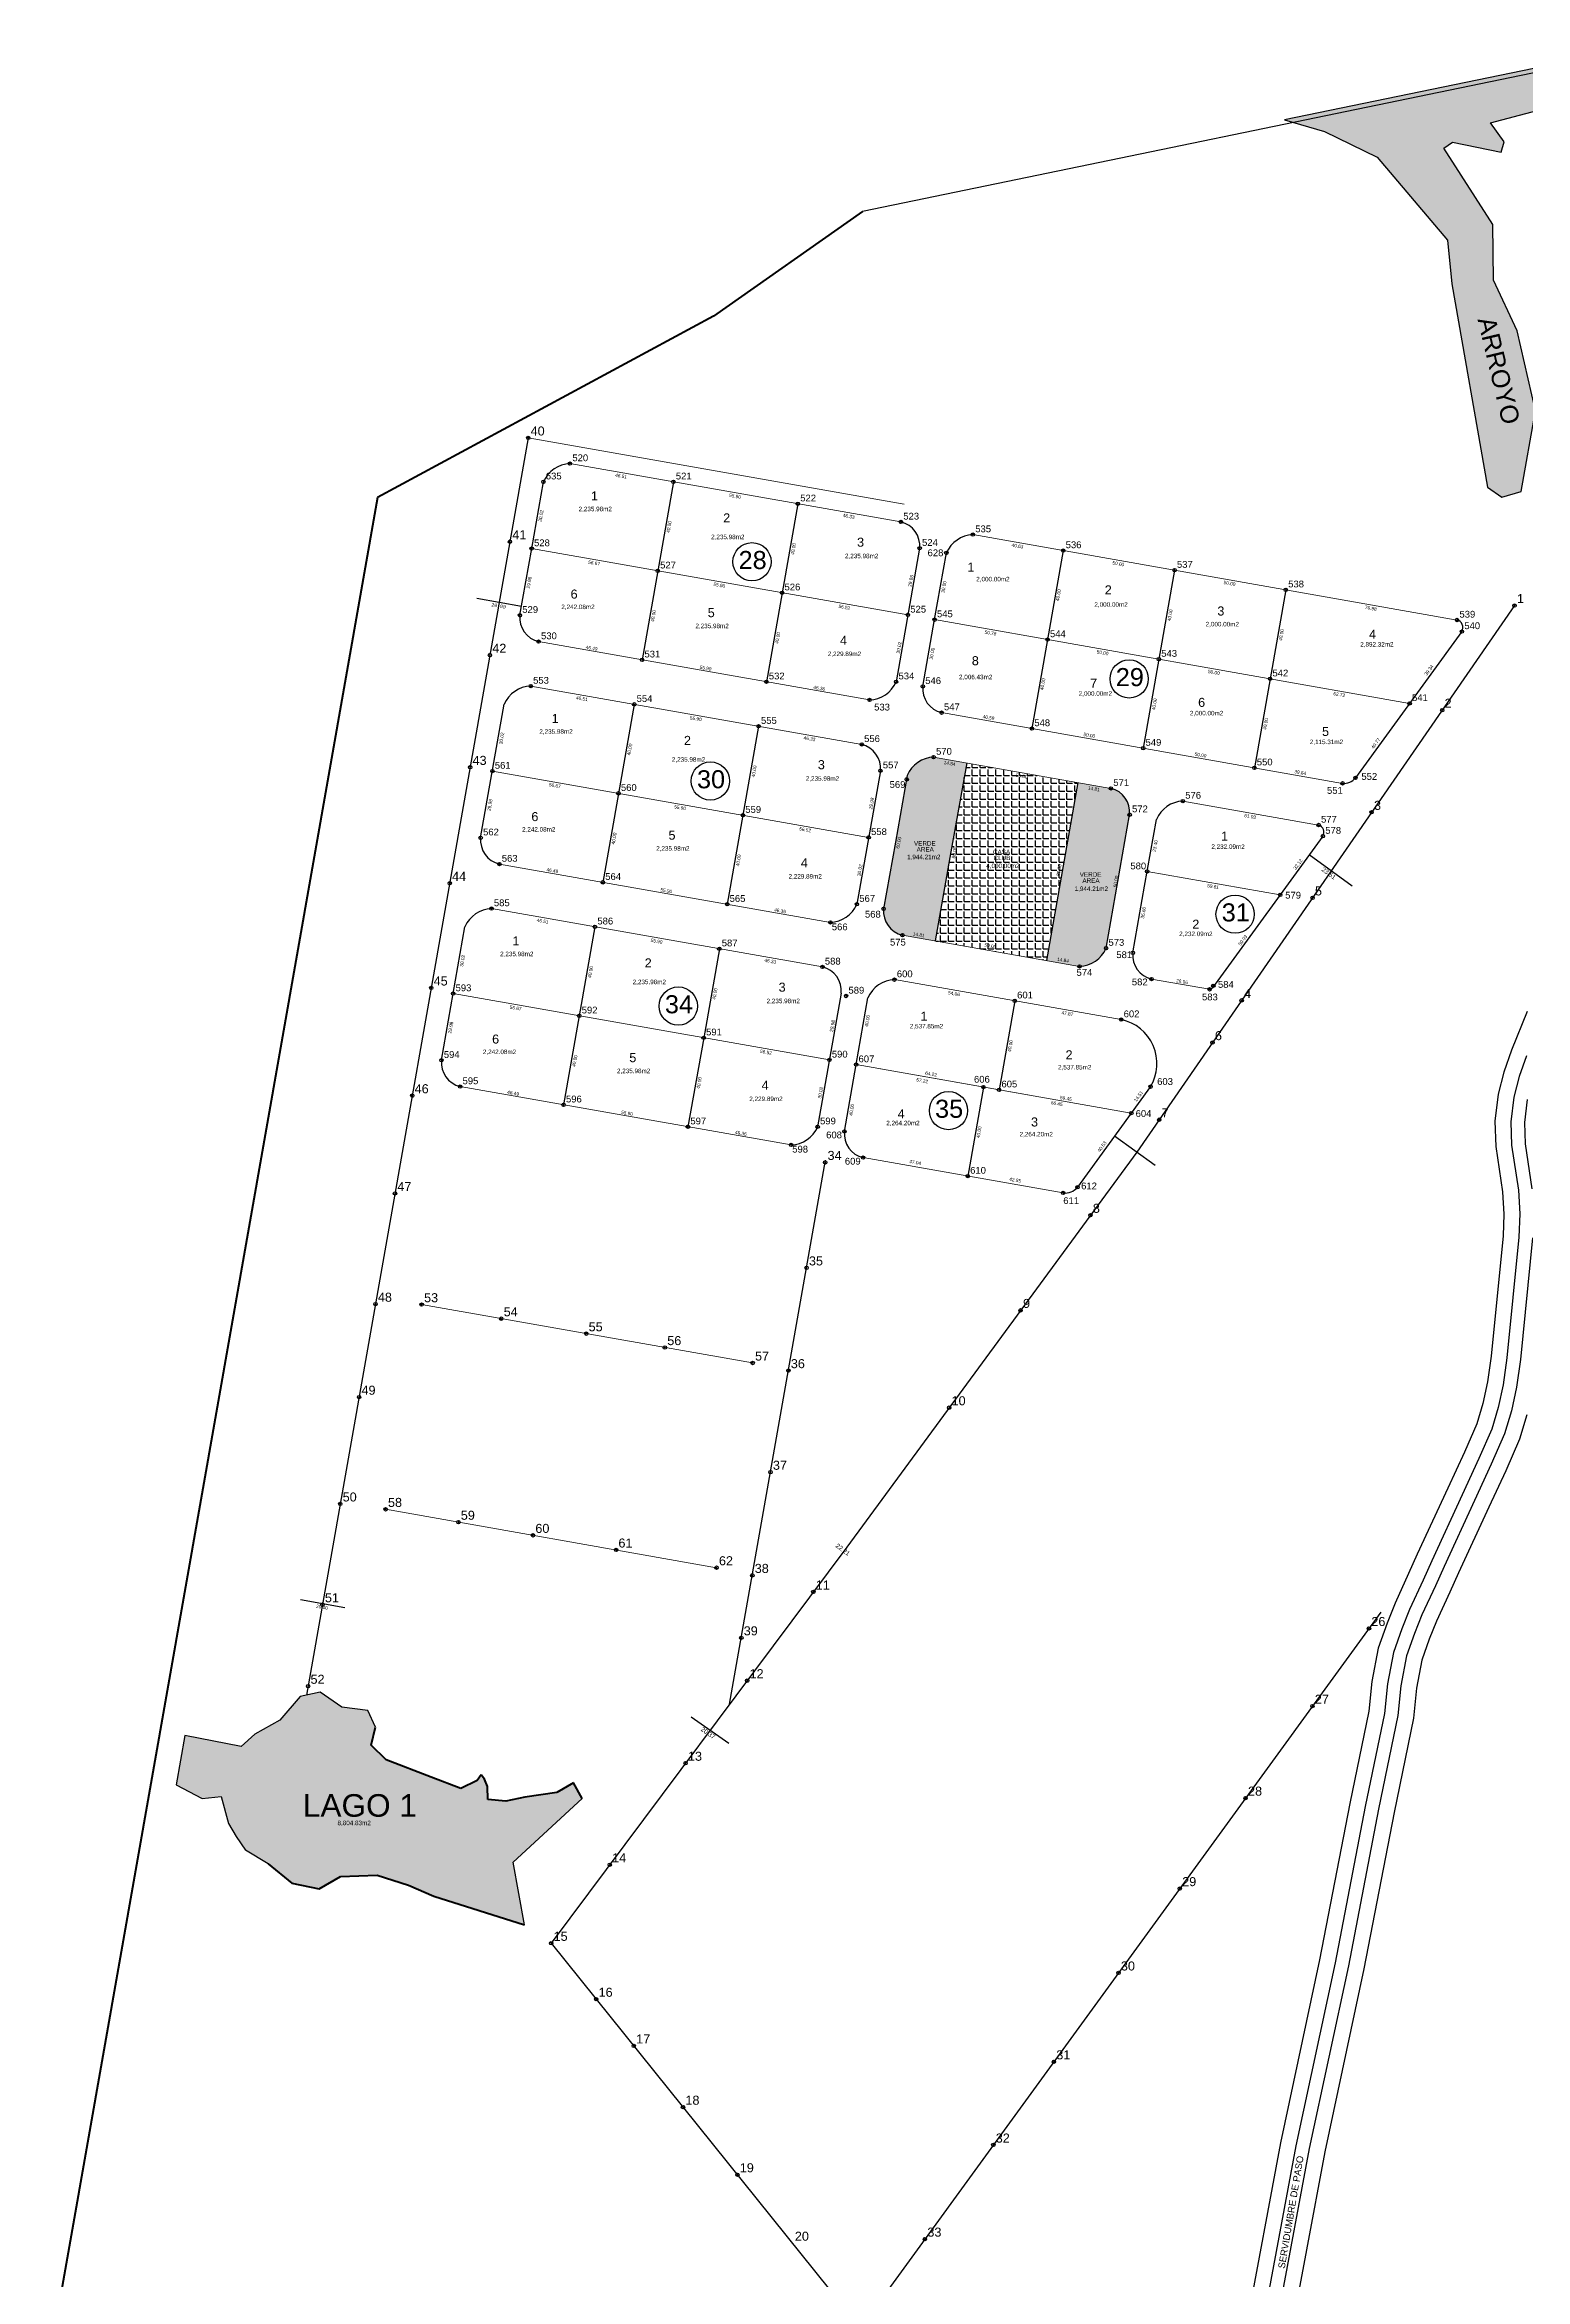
# Model space of a CAD drawing. Header units: metres. Extents: x 500111 to 502674, y 2669847 to 2673197.
# Drawn here: x 500744 to 501399, y 2671709 to 2672698 of the extents above; entities that cross this region are included whole.
import ezdxf
from ezdxf.enums import TextEntityAlignment as Align

# ---------------------------------------------------------------- set-up
doc = ezdxf.new("R2010")
doc.units = ezdxf.units.M
doc.header["$PDMODE"] = 32
doc.header["$PDSIZE"] = 1.5
for name, color, linetype in [('CVL_CUADCON_TIT', 1, 'Continuous'), ('CVL_CURV_TX', 2, 'Continuous'), ('CVL_CURV_TX @ 1', 2, 'Continuous'), ('CVL_PUNTO', 2, 'Continuous'), ('CVL_PUNTO_NUM', 2, 'Continuous')]:
    doc.layers.add(name, color=color, linetype=linetype)
doc.layers.add('hatches', color=7, linetype='Continuous', lineweight=5)
doc.styles.add('Annotative', font='arial.ttf')
doc.styles.add('ARIAL', font='arial.ttf')
doc.styles.add('MONOTXT4', font='monotxt4.shx')

msp = doc.modelspace()

# ---------------------------------------------------------------- hatches: boundary and pattern name
h = msp.add_hatch()
h.set_pattern_fill('AR-SAND', color=3, scale=0.05)
h.paths.add_polyline_path([(501223.86, 2672357.19, 0.374537), (501215.56, 2672368.82), (501200.98, 2672371.4), (501194.03, 2672332), (501187.09, 2672292.61), (501201.7, 2672290.04, 0.287511), (501213.44, 2672298.1), (501218.65, 2672327.66)])
h.paths.add_polyline_path([(501151.74, 2672380.08), (501137.12, 2672382.65, 0.287513), (501125.38, 2672374.59), (501120.17, 2672345.03), (501114.96, 2672315.5, 0.37453), (501123.26, 2672303.87), (501137.85, 2672301.29), (501144.79, 2672340.69)])
h.paths.add_polyline_path([(501191.21, 2672292.22), (501197.13, 2672291.17), (501197.53, 2672293.44), (501191.61, 2672294.48)], flags=24)
h.paths.add_polyline_path([(501218.35, 2672324.46), (501219.39, 2672330.38), (501217.13, 2672330.78), (501216.09, 2672324.86)], flags=25)
h.paths.add_polyline_path([(501204.85, 2672368.02), (501210.77, 2672366.98), (501211.17, 2672369.24), (501205.25, 2672370.29)], flags=24)
h.paths.add_polyline_path([(501198.93, 2672322.44), (501214.89, 2672322.44), (501214.89, 2672326.04), (501198.93, 2672326.04)], flags=24)
h.paths.add_polyline_path([(501202.45, 2672326.51), (501211.07, 2672326.51), (501211.07, 2672329.51), (501202.45, 2672329.51)], flags=24)
h.paths.add_polyline_path([(501201.27, 2672329.19), (501211.89, 2672329.19), (501211.89, 2672332.19), (501201.27, 2672332.19)], flags=24)
h.paths.add_polyline_path([(501127.37, 2672303.47), (501133.29, 2672302.43), (501133.69, 2672304.69), (501127.77, 2672305.74)], flags=24)
h.paths.add_polyline_path([(501141.01, 2672379.28), (501146.93, 2672378.24), (501147.33, 2672380.5), (501141.41, 2672381.54)], flags=24)
h.paths.add_polyline_path([(501124.77, 2672336.51), (501140.72, 2672336.51), (501140.72, 2672340.11), (501124.77, 2672340.11)], flags=24)
h.paths.add_polyline_path([(501122.26, 2672341.63), (501123.3, 2672347.55), (501121.04, 2672347.95), (501120, 2672342.03)], flags=24)
h.paths.add_polyline_path([(501129.09, 2672340.33), (501137.71, 2672340.33), (501137.71, 2672343.33), (501129.09, 2672343.33)], flags=24)
h.paths.add_polyline_path([(501127.91, 2672343.01), (501138.54, 2672343.01), (501138.54, 2672346.01), (501127.91, 2672346.01)], flags=24)
h = msp.add_hatch()
h.set_pattern_fill('ANGLE', color=6, scale=0.5)
h.set_pattern_definition([(0, (1.389, 7.8785), (0, 3.4925), [2.54, -0.9525]), (90, (1.389, 7.8785), (-3.4925, 2e-16), [2.54, -0.9525])])
h.paths.add_polyline_path([(501200.98, 2672371.4), (501151.74, 2672380.08), (501144.79, 2672340.69), (501137.85, 2672301.29), (501187.09, 2672292.61), (501194.03, 2672332)])
h.paths.add_polyline_path([(501193.16, 2672329.5), (501194.2, 2672335.42), (501191.94, 2672335.82), (501190.89, 2672329.9)], flags=24)
h.paths.add_polyline_path([(501146.88, 2672337.27), (501147.92, 2672343.19), (501145.66, 2672343.58), (501144.61, 2672337.67)], flags=24)
h.paths.add_polyline_path([(501159.8, 2672332.58), (501175.75, 2672332.58), (501175.75, 2672336.19), (501159.8, 2672336.19)], flags=24)
h.paths.add_polyline_path([(501163.11, 2672336.51), (501171.6, 2672336.51), (501171.6, 2672339.61), (501163.11, 2672339.61)], flags=24)
h.paths.add_polyline_path([(501162.85, 2672339.19), (501171.5, 2672339.19), (501171.5, 2672342.29), (501162.85, 2672342.29)], flags=24)
h.paths.add_polyline_path([(501172.94, 2672373.65), (501178.86, 2672372.61), (501179.25, 2672374.87), (501173.34, 2672375.91)], flags=24)
h.paths.add_polyline_path([(501159.05, 2672298.5), (501164.96, 2672297.46), (501165.36, 2672299.72), (501159.45, 2672300.76)], flags=24)
at = {"layer": 'CVL_CURV_TX'}
h = msp.add_hatch(dxfattribs=at)
h.set_pattern_fill('SWAMP', color=5, scale=0.05)
h.set_pattern_definition([(0, (87.9902, -208.2334), (0.635, 1.0998522618), [0.15875, -1.11125]), (90, (88.0696, -208.2334), (-0.635, 1.09985226181), [0.079375, -2.1203295236]), (90, (88.0895, -208.2334), (-0.635, 1.09985226181), [0.0635, -2.1362045236]), (90, (88.0498, -208.2334), (-0.635, 1.09985226181), [0.0635, -2.1362045236]), (60, (88.1093, -208.2334), (-0.63499999914, 1.0998522623), [0.0508, -1.2192]), (120, (88.0299, -208.2334), (-1.26999999914, 5e-10), [0.0508, -1.2192])])
h.paths.add_polyline_path([(501441.5, 2672676.58), (501481.53, 2672680.48), (501524.19, 2672694.92), (501532.54, 2672687.36), (501553.27, 2672691.6), (501550.66, 2672701.82), (501553.86, 2672705.51), (501566.23, 2672702.12), (501588.4, 2672725.83), (501292.36, 2672664.7), (501310.15, 2672659.62), (501333.41, 2672648.15), (501364.47, 2672611.48), (501366.49, 2672592.19), (501382.29, 2672502.16), (501388.63, 2672497.78), (501397.1, 2672500.27), (501403.44, 2672535.98), (501395.42, 2672571.4), (501384.92, 2672593.83), (501384.61, 2672618.42), (501362.87, 2672652.18), (501366.73, 2672654.9), (501388.23, 2672650.43), (501389.63, 2672655.05), (501383.57, 2672663.44), (501412.06, 2672670.88)])
h.paths.add_polyline_path([(501473.39, 2672690.21), (501489.35, 2672690.21), (501489.35, 2672693.82), (501473.39, 2672693.82)], flags=24)
h.paths.add_polyline_path([(501375.19, 2672577.9), (501387.36, 2672526.74), (501399.44, 2672529.61), (501387.27, 2672580.78)], flags=24)
h.paths.add_polyline_path([(501418.39, 2672676.62), (501470.16, 2672685.86), (501467.98, 2672698.08), (501416.21, 2672688.84)], flags=24)
h = msp.add_hatch(dxfattribs=at)
h.set_pattern_fill('SWAMP', color=5, scale=0.05)
h.set_pattern_definition([(0, (-1295.4351, 169.2872), (0.635, 1.0998522618), [0.15875, -1.11125]), (90, (-1295.3557, 169.2872), (-0.635, 1.09985226181), [0.079375, -2.1203295236]), (90, (-1295.3359, 169.2872), (-0.635, 1.09985226181), [0.0635, -2.1362045236]), (90, (-1295.3756, 169.2872), (-0.635, 1.09985226181), [0.0635, -2.1362045236]), (60, (-1295.316, 169.2872), (-0.63499999914, 1.0998522623), [0.0508, -1.2192]), (120, (-1295.3954, 169.2872), (-1.26999999914, 5e-10), [0.0508, -1.2192])])
h.paths.add_polyline_path([(500914.65, 2671931.12), (500894.78, 2671938.79), (500888.1, 2671945.37), (500890.08, 2671953.25), (500886.63, 2671960.63), (500875.11, 2671962.15), (500865.61, 2671968.79), (500856.81, 2671966.85), (500847.77, 2671956.37), (500836.74, 2671950.19), (500830.66, 2671944.71), (500805.63, 2671949.58), (500801.79, 2671927.79), (500813.36, 2671921.79), (500821.8, 2671922.56), (500825.04, 2671910.59), (500828.39, 2671904.89), (500832.61, 2671898.85), (500842.57, 2671892.76), (500853.08, 2671884.23), (500865.17, 2671881.71), (500874.64, 2671887.15), (500890.84, 2671887.77), (500904.65, 2671883.39), (500915.92, 2671878.56), (500955.97, 2671865.83), (500951.03, 2671893.58), (500981.6, 2671921.77), (500977.71, 2671928.62), (500970.41, 2671924.36), (500956.2, 2671922.38), (500947.73, 2671920.49), (500939.86, 2671921.23), (500939.64, 2671926.99), (500938.28, 2671930.3), (500936.91, 2671932.18), (500935.15, 2671929.75), (500927.85, 2671926.13)])
h.paths.add_polyline_path([(500872.66, 2671908.94), (500888.62, 2671908.94), (500888.62, 2671912.54), (500872.66, 2671912.54)], flags=24)
h.paths.add_polyline_path([(500855.36, 2671910.89), (500911, 2671910.89), (500911, 2671926.41), (500855.36, 2671926.41)], flags=24)

# ---------------------------------------------------------------- linework, layer by layer
at = {"color": 1}
msp.add_line((501618.84, 2672730.11), (501105.63, 2672624.14), dxfattribs=at)
at = {"color": 1, "lineweight": 50}
for p, q in [((501105.63, 2672624.14), (501039.63, 2672577.81)), ((501039.63, 2672577.81), (500891.02, 2672497.52)), ((500891.02, 2672497.52), (500743.67, 2671661.81))]:
    msp.add_line(p, q, dxfattribs=at)
for p, q in [((500959.2, 2672474.97), (500964.4, 2672504.52)), ((500953.99, 2672445.43), (500959.2, 2672474.97)), ((501137.53, 2672443.51), (501142.74, 2672473.05)), ((500954.68, 2672449.35), (500934.98, 2672452.82)), ((501132.32, 2672413.96), (501137.53, 2672443.51)), ((501370.92, 2672438.25), (501323.81, 2672373.46)), ((500936.62, 2672346.95), (500947.04, 2672406.04)), ((501230.47, 2672325.58), (501235.68, 2672355.12)), ((501309.4, 2672347.67), (501260.56, 2672280.51)), ((501225.26, 2672296.04), (501230.47, 2672325.58)), ((500919.26, 2672248.47), (500929.68, 2672307.56)), ((501102.81, 2672246.55), (501108.02, 2672276.09)), ((501097.6, 2672217), (501102.81, 2672246.55)), ((501233.13, 2672236.8), (501200.77, 2672192.29)), ((501046.81, 2671963.49), (501089.26, 2672204.27)), ((500876.54, 2672006.18), (500856.84, 2672009.66)), ((501335.05, 2672004.24), (501104.74, 2671687.49))]:
    msp.add_line(p, q)
at = {"color": 6}
for p, q in [((501399.87, 2672270.12), (501392.9, 2672252.93)), ((501392.9, 2672252.93), (501389.49, 2672243.27)), ((501389.49, 2672243.27), (501386.99, 2672233.48)), ((501386.99, 2672233.48), (501385.52, 2672221.47)), ((501385.52, 2672221.47), (501385.95, 2672210.28)), ((501385.95, 2672210.28), (501388.95, 2672190.22)), ((501388.95, 2672190.22), (501389.51, 2672180.43)), ((501389.51, 2672180.43), (501389.13, 2672170.72)), ((501389.13, 2672170.72), (501383.87, 2672117.54)), ((501383.87, 2672117.54), (501382.27, 2672106.08)), ((501382.27, 2672106.08), (501380.19, 2672096.51)), ((501380.19, 2672096.51), (501377.59, 2672087.54)), ((501377.59, 2672087.54), (501372.09, 2672075.03)), ((501372.09, 2672075.03), (501364.68, 2672059.05)), ((501364.68, 2672059.05), (501351.18, 2672029.84)), ((501351.18, 2672029.84), (501347.34, 2672021.27)), ((501347.34, 2672021.27), (501341.32, 2672008.11)), ((501341.32, 2672008.11), (501337.77, 2671999.37)), ((501337.77, 2671999.37), (501333.87, 2671988.21)), ((501333.87, 2671988.21), (501331.05, 2671973.47)), ((501331.05, 2671973.47), (501329.7, 2671960.4)), ((501329.7, 2671960.4), (501321.27, 2671919.5)), ((501321.27, 2671919.5), (501307.93, 2671850.32)), ((501307.93, 2671850.32), (501290.62, 2671769.31)), ((501290.62, 2671769.31), (501274.24, 2671681.95))]:
    msp.add_line(p, q, dxfattribs=at)
at = {"color": 24}
msp.add_line((500865.61, 2671968.79, 1224.71), (500856.81, 2671966.85, 2356.43), dxfattribs=at)
at = {"color": 5, "lineweight": 40}
for p, q in [((500888.1, 2671945.37, 2356.41), (500890.08, 2671953.25, 2356.92)), ((500888.1, 2671945.37, 2356.41), (500890.08, 2671953.25, 2356.92)), ((500894.78, 2671938.79, 2356.41), (500888.1, 2671945.37, 2356.41)), ((500894.78, 2671938.79, 2356.41), (500888.1, 2671945.37, 2356.41)), ((500914.65, 2671931.12, 2356.26), (500894.78, 2671938.79, 2356.41)), ((500914.65, 2671931.12, 2356.26), (500894.78, 2671938.79, 2356.41)), ((500927.85, 2671926.13, 2356.36), (500914.65, 2671931.12, 2356.26)), ((500927.85, 2671926.13, 2356.36), (500914.65, 2671931.12, 2356.26)), ((500935.15, 2671929.75, 2356.87), (500927.85, 2671926.13, 2356.36)), ((500935.15, 2671929.75, 2356.87), (500927.85, 2671926.13, 2356.36)), ((500936.91, 2671932.18, 2357.22), (500935.15, 2671929.75, 2356.87)), ((500936.91, 2671932.18, 2357.22), (500935.15, 2671929.75, 2356.87)), ((500938.28, 2671930.3, 2356.69), (500936.91, 2671932.18, 2357.22)), ((500938.28, 2671930.3, 2356.69), (500936.91, 2671932.18, 2357.22)), ((500939.64, 2671926.99, 2356.58), (500938.28, 2671930.3, 2356.69)), ((500939.64, 2671926.99, 2356.58), (500938.28, 2671930.3, 2356.69)), ((500939.86, 2671921.23, 2356.49), (500939.64, 2671926.99, 2356.58)), ((500939.86, 2671921.23, 2356.49), (500939.64, 2671926.99, 2356.58)), ((500977.71, 2671928.62, 2360.47), (500970.41, 2671924.36, 2359.24)), ((500977.71, 2671928.62, 2360.47), (500970.41, 2671924.36, 2359.24)), ((500981.6, 2671921.77, 2360.6), (500977.71, 2671928.62, 2360.47)), ((500981.6, 2671921.77, 2360.6), (500977.71, 2671928.62, 2360.47)), ((500947.73, 2671920.49, 2356.76), (500939.86, 2671921.23, 2356.49)), ((500947.73, 2671920.49, 2356.76), (500939.86, 2671921.23, 2356.49)), ((500956.2, 2671922.38, 2357.68), (500947.73, 2671920.49, 2356.76)), ((500956.2, 2671922.38, 2357.68), (500947.73, 2671920.49, 2356.76)), ((500970.41, 2671924.36, 2359.24), (500956.2, 2671922.38, 2357.68)), ((500970.41, 2671924.36, 2359.24), (500956.2, 2671922.38, 2357.68)), ((500842.57, 2671892.76, 2357.37), (500853.08, 2671884.23, 2358.05)), ((500865.17, 2671881.71, 2358.11), (500874.64, 2671887.15, 2357.47)), ((500865.17, 2671881.71, 2358.11), (500874.64, 2671887.15, 2357.47)), ((500874.64, 2671887.15, 2357.47), (500890.84, 2671887.77, 2356.82)), ((500890.84, 2671887.77, 2356.82), (500904.65, 2671883.39, 2356.66)), ((500853.08, 2671884.23, 2358.05), (500865.17, 2671881.71, 2358.11)), ((500904.65, 2671883.39, 2356.66), (500915.92, 2671878.56, 2356.95)), ((500915.92, 2671878.56, 2356.95), (500955.97, 2671865.83, 2358))]:
    msp.add_line(p, q, dxfattribs=at)
at = {"color": 5}
for p, q in [((500801.79, 2671927.79, 2354.5), (500813.36, 2671921.79, 2354.5)), ((500813.36, 2671921.79, 2354.5), (500821.8, 2671922.56, 2354.5)), ((500821.8, 2671922.56, 2354.5), (500825.04, 2671910.59, 2356)), ((500951.03, 2671893.58, 2359), (500981.6, 2671921.77, 2360.6)), ((500825.04, 2671910.59, 2356), (500828.39, 2671904.89, 2356.5)), ((500828.39, 2671904.89, 2356.5), (500832.61, 2671898.85, 2356.88)), ((500955.97, 2671865.83, 2358), (500951.03, 2671893.58, 2359))]:
    msp.add_line(p, q, dxfattribs=at)
at = {"color": 7}
msp.add_line((500967.83, 2671857.66), (501225.06, 2671537.92), dxfattribs=at)
at = {"color": 4}
for points in [[(501399.45, 2672250.45), (501396.2, 2672241.23), (501393.88, 2672232.18), (501392.54, 2672221.18), (501392.93, 2672210.93), (501395.92, 2672190.94), (501396.52, 2672180.49), (501396.12, 2672170.24), (501390.82, 2672116.71), (501389.17, 2672104.85), (501386.98, 2672094.8), (501384.19, 2672085.15), (501378.47, 2672072.15), (501371.03, 2672056.11), (501357.55, 2672026.94), (501353.72, 2672018.38), (501347.75, 2672005.33), (501344.32, 2671996.89), (501340.65, 2671986.39), (501337.98, 2671972.46), (501336.63, 2671959.33), (501328.13, 2671918.13), (501314.79, 2671848.92), (501297.48, 2671767.93), (501281.14, 2671680.78)], [(501399.79, 2672231.07), (501398.55, 2672220.93), (501398.91, 2672211.49), (501401.9, 2672191.56)], [(501402.11, 2672169.83), (501396.78, 2672116), (501395.08, 2672103.8), (501392.8, 2672093.32), (501389.84, 2672083.1), (501383.94, 2672069.68), (501376.47, 2672053.59), (501363.01, 2672024.46), (501359.19, 2672015.91), (501353.25, 2672002.95), (501349.93, 2671994.77), (501346.46, 2671984.83), (501343.92, 2671971.58), (501342.57, 2671958.41), (501334.02, 2671916.96), (501320.67, 2671847.73), (501303.37, 2671766.75), (501287.05, 2671679.78)]]:
    msp.add_lwpolyline(points, dxfattribs=at)
at = {"color": 6, "elevation": 1170.42}
msp.add_lwpolyline([(501399.59, 2672091.6), (501396.43, 2672080.71), (501390.32, 2672066.8), (501382.83, 2672050.65), (501369.39, 2672021.56), (501365.56, 2672013.02), (501359.68, 2672000.18), (501356.48, 2671992.3), (501353.24, 2671983.01), (501350.85, 2671970.57), (501349.5, 2671957.35), (501340.88, 2671915.59), (501327.53, 2671846.33), (501310.23, 2671765.38), (501293.96, 2671678.6)], dxfattribs=at)
at = {"lineweight": 30}
for centre in [(501056.71, 2672469.12), (501223.65, 2672417.29), (501038.3, 2672372.08), (501270.55, 2672313.14), (501024.09, 2672272.48), (501143.68, 2672226.23)]:
    msp.add_circle(centre, 8.47, dxfattribs=at)
for centre, radius, start, end in [((500976.71, 2672499.18), 13.41, 92.39124, 156.5538), ((501120.1, 2672476.18), 10.88, 354.4008, 76.53338), ((501155.11, 2672467.66), 13.49, 92.72096, 156.45077), ((500964.81, 2672444.37), 10.88, 174.4007, 256.53034), ((501367.9, 2672439.99), 3.48, 330.15413, 75.44026), ((500959.34, 2672400.7), 13.41, 92.39124, 156.5538), ((501108.2, 2672421.36), 13.41, 272.3917, 336.5539), ((501108.2, 2672421.36), 13.41, 272.3917, 336.5539), ((501143.1, 2672412.89), 10.83, 174.31172, 256.73356), ((501102.73, 2672377.69), 10.88, 354.4008, 76.53338), ((501137.68, 2672369.26), 13.41, 92.39124, 156.5538), ((501318.6, 2672377.85), 6.81, 265.92412, 319.88504), ((501213.03, 2672358.25), 10.88, 354.4008, 76.53338), ((501248.05, 2672349.73), 13.49, 92.72096, 156.45077), ((501306.48, 2672349.39), 3.39, 329.65571, 72.23419), ((500947.45, 2672345.89), 10.88, 174.4007, 256.53034), ((500941.98, 2672302.22), 13.41, 92.39124, 156.5538), ((501090.84, 2672322.88), 13.41, 272.3917, 336.5539), ((501125.79, 2672314.44), 10.88, 174.4007, 256.53034), ((501201.14, 2672303.43), 13.41, 272.3917, 336.5539), ((501236.04, 2672294.96), 10.83, 174.31172, 256.73356), ((501085.37, 2672279.21), 10.88, 354.4008, 76.53338), ((501120.38, 2672270.71), 13.48, 92.62684, 156.46349), ((501259.31, 2672281.47), 1.58, 266.40502, 322.46771), ((501216.01, 2672246.99), 19.92, 329.24732, 78.01356), ((500930.08, 2672247.41), 10.88, 174.4007, 256.53034), ((501073.48, 2672224.4), 13.41, 272.3917, 336.5539), ((501108.38, 2672215.93), 10.83, 174.31197, 256.72729), ((501195.34, 2672196.71), 6.99, 262.38851, 320.8756)]:
    msp.add_arc(centre, radius, start, end)
at = {"layer": 'CVL_CURV_TX', "color": 7}
for p, q in [((500957.68, 2672523.96), (500859.56, 2671967.45)), ((501021.95, 2672504.5), (501015, 2672465.11)), ((501077, 2672494.8), (501070.05, 2672455.41)), ((501130.92, 2672475.11), (501120.5, 2672416.03)), ((501194.49, 2672474.08), (501187.54, 2672434.69)), ((501015, 2672465.11), (501008.06, 2672425.72)), ((501243.73, 2672465.4), (501236.78, 2672426.01)), ((501070.05, 2672455.41), (501063.11, 2672416.01)), ((501292.97, 2672456.72), (501286.02, 2672417.33)), ((501394.19, 2672449.76), (501227.01, 2672207.8)), ((501187.54, 2672434.69), (501180.59, 2672395.3)), ((501236.78, 2672426.01), (501229.84, 2672386.62)), ((501286.02, 2672417.33), (501279.08, 2672377.93)), ((501004.59, 2672406.02), (500997.64, 2672366.63)), ((501059.64, 2672396.32), (501052.69, 2672356.92)), ((501113.56, 2672376.63), (501103.14, 2672317.54)), ((501151.74, 2672380.08), (501144.79, 2672340.69)), ((501200.98, 2672371.4), (501194.03, 2672332)), ((500997.64, 2672366.63), (500990.69, 2672327.24)), ((501052.69, 2672356.92), (501045.74, 2672317.53)), ((501144.79, 2672340.69), (501137.85, 2672301.29)), ((501194.03, 2672332), (501187.09, 2672292.61)), ((500987.22, 2672307.54), (500980.28, 2672268.15)), ((501042.27, 2672297.84), (501035.33, 2672258.44)), ((501096.19, 2672278.15), (501085.78, 2672219.06)), ((501173, 2672274.79), (501166.05, 2672235.39)), ((500980.28, 2672268.15), (500973.33, 2672228.76)), ((501035.33, 2672258.44), (501028.38, 2672219.05)), ((501159.16, 2672236.61), (501152.21, 2672197.22)), ((501227.01, 2672207.8), (501098.67, 2672032.99)), ((501098.67, 2672032.99), (500967.83, 2671857.66))]:
    msp.add_line(p, q, dxfattribs=at)
at = {"layer": 'CVL_CURV_TX', "color": 7, "extrusion": (0.019228, 0.003486, 0.999809)}
for p, q in [((501125.38, 2672374.59), (501120.17, 2672345.03)), ((501120.17, 2672345.03), (501114.96, 2672315.5))]:
    msp.add_line(p, q, dxfattribs=at)
at = {"layer": 'CVL_CURV_TX', "color": 7, "extrusion": (-0.019228, -0.003486, 0.999809)}
for p, q in [((501218.65, 2672327.66), (501223.86, 2672357.19)), ((501213.44, 2672298.1), (501218.65, 2672327.66))]:
    msp.add_line(p, q, dxfattribs=at)
at = {"layer": 'CVL_CURV_TX'}
for p, q in [((501322.37, 2672325.53), (501303.35, 2672339.36)), ((501235.18, 2672201.86), (501217.22, 2672214.92)), ((501046.5, 2671946.12), (501029.79, 2671957.76))]:
    msp.add_line(p, q, dxfattribs=at)
at = {"layer": 'CVL_CURV_TX', "color": 5}
for p, q in [((500856.81, 2671966.85, 2356.43), (500847.77, 2671956.37)), ((500865.61, 2671968.79, 1224.71), (500856.81, 2671966.85, 2356.43)), ((500875.11, 2671962.15), (500865.61, 2671968.79, 1224.71)), ((500847.77, 2671956.37), (500836.74, 2671950.19)), ((500886.63, 2671960.63), (500875.11, 2671962.15)), ((500890.08, 2671953.25, 2356.92), (500886.63, 2671960.63)), ((500805.63, 2671949.58), (500801.79, 2671927.79, 2354.5)), ((500830.66, 2671944.71), (500805.63, 2671949.58)), ((500836.74, 2671950.19), (500830.66, 2671944.71)), ((500842.57, 2671892.76, 2357.37), (500832.61, 2671898.85, 2356.88))]:
    msp.add_line(p, q, dxfattribs=at)
at = {"layer": 'CVL_CURV_TX', "color": 5, "elevation": 917.6}
for points in [[(501588.4, 2672725.83), (501292.36, 2672664.7)], [(501292.36, 2672664.7), (501310.15, 2672659.62), (501333.41, 2672648.15), (501364.47, 2672611.48), (501366.49, 2672592.19), (501382.29, 2672502.16), (501388.63, 2672497.78), (501397.1, 2672500.27), (501403.44, 2672535.98), (501395.42, 2672571.4), (501384.92, 2672593.83), (501384.61, 2672618.42), (501362.87, 2672652.18), (501366.73, 2672654.9), (501388.23, 2672650.43), (501389.63, 2672655.05), (501383.57, 2672663.44), (501412.06, 2672670.88), (501441.5, 2672676.58), (501481.53, 2672680.48), (501524.19, 2672694.92), (501532.54, 2672687.36), (501553.27, 2672691.6), (501550.66, 2672701.82)]]:
    msp.add_lwpolyline(points, dxfattribs=at)
at = {"layer": 'CVL_PUNTO', "color": 2}
for p in [(500957.68, 2672523.96), (500976.15, 2672512.58), (500964.4, 2672504.52), (501021.95, 2672504.5), (501077, 2672494.8), (501122.63, 2672486.75), (501154.47, 2672481.14), (500949.58, 2672478.02), (500959.19, 2672474.95), (501130.92, 2672475.11), (501142.74, 2672473.05), (501194.49, 2672474.08), (501015, 2672465.11), (501243.73, 2672465.4), (501070.05, 2672455.41), (501292.97, 2672456.72), (501394.19, 2672449.76), (500953.99, 2672445.43), (501125.72, 2672445.59), (501137.53, 2672443.51), (501368.78, 2672443.35), (500962.28, 2672433.79), (501187.54, 2672434.69), (501370.92, 2672438.25), (500940.72, 2672427.79), (501008.06, 2672425.72), (501236.78, 2672426.01), (500958.78, 2672414.1), (501063.11, 2672416.01), (501120.5, 2672416.03), (501132.32, 2672413.96), (501286.02, 2672417.33), (501004.59, 2672406.02), (501108.76, 2672407.96), (501140.62, 2672402.35), (501347.79, 2672406.44), (501362.2, 2672403.46), (501059.64, 2672396.32), (501180.59, 2672395.3), (501105.27, 2672388.27), (501137.12, 2672382.65), (501229.84, 2672386.62), (500931.97, 2672378.16), (500941.83, 2672376.47), (501113.56, 2672376.63), (501125.22, 2672372.83), (501279.08, 2672377.93), (501318.11, 2672371.05), (501323.81, 2672373.46), (500997.64, 2672366.63), (501215.56, 2672368.82), (501247.41, 2672363.21), (501052.69, 2672356.92), (501223.86, 2672357.19), (501307.51, 2672352.61), (501330.96, 2672358.25), (500936.62, 2672346.95), (501108.35, 2672347.11), (501309.4, 2672347.67), (500944.91, 2672335.31), (501231.62, 2672332.08), (500922.92, 2672326.84), (500990.69, 2672327.24), (501290.51, 2672321.7), (500941.42, 2672315.62), (501045.74, 2672317.53), (501103.14, 2672317.54), (501114.96, 2672315.5), (501304.81, 2672320.39), (500987.22, 2672307.54), (501091.4, 2672309.48), (501123.26, 2672303.87), (501042.27, 2672297.84), (501213.44, 2672298.1), (501225.26, 2672296.04), (501087.9, 2672289.79), (501119.76, 2672284.17), (501201.7, 2672290.04), (501233.55, 2672284.42), (501260.9, 2672281.48), (500914.76, 2672280.52), (500924.46, 2672277.99), (501098.35, 2672276.93), (501173, 2672274.79), (501259.22, 2672279.89), (501273.45, 2672275.01), (500980.28, 2672268.15), (501220.15, 2672266.47), (501035.33, 2672258.44), (501260.53, 2672256.31), (500919.26, 2672248.47), (501090.99, 2672248.63), (501102.81, 2672246.55), (500906.35, 2672232.82), (500927.55, 2672236.83), (501159.16, 2672236.61), (501166.05, 2672235.39), (501233.13, 2672236.8), (500973.33, 2672228.76), (501224.6, 2672225.07), (501236.95, 2672222.19), (501028.38, 2672219.05), (501085.78, 2672219.06), (501097.6, 2672217), (501074.03, 2672211), (501089.09, 2672203.29), (501105.89, 2672205.39), (501152.21, 2672197.22), (500898.71, 2672189.53), (501194.42, 2672189.78), (501206.52, 2672179.89), (501080.86, 2672156.62), (500890.08, 2672140.55), (500910.51, 2672140.32), (500945.74, 2672134.11), (501175.61, 2672137.79), (500983.34, 2672127.48), (501018.15, 2672121.34), (501057, 2672114.49), (501072.84, 2672111.14), (500882.82, 2672099.38), (501143.98, 2672094.71), (501064.91, 2672066.17), (500874.49, 2672052.13), (500894.54, 2672049.72), (500926.78, 2672044.04), (500959.77, 2672038.22), (500996.54, 2672031.73), (501041.02, 2672023.89), (501056.86, 2672020.5), (500866.62, 2672007.53), (501083.87, 2672013.16), (501329.79, 2671997.01), (501051.99, 2671992.88), (500860.26, 2671971.44), (501054.57, 2671973.89), (501304.77, 2671962.61), (501027.31, 2671937.37), (501275.2, 2671921.93), (500993.76, 2671892.4), (501246.06, 2671881.86), (500967.83, 2671857.66), (501218.93, 2671844.54), (500987.76, 2671832.89), (501004.39, 2671812.23), (501190.34, 2671805.21), (501026.19, 2671785.12), (501163.54, 2671768.37), (501050.25, 2671755.21), (501133.27, 2671726.73)]:
    msp.add_point(p, dxfattribs=at)
at = {"layer": 'CVL_PUNTO', "color": 7}
msp.add_point((501200.77, 2672192.29), dxfattribs=at)
at = {"layer": 'hatches', "color": 7}
for p, q in [((501124.02, 2672494.63), (500957.68, 2672523.96)), ((501122.63, 2672486.75), (500976.15, 2672512.58)), ((501368.78, 2672443.35), (501154.47, 2672481.14)), ((501125.72, 2672445.59), (500959.19, 2672474.95)), ((501347.79, 2672406.44), (501137.53, 2672443.51)), ((501108.76, 2672407.96), (500962.28, 2672433.79)), ((501105.27, 2672388.27), (500958.78, 2672414.1)), ((501318.11, 2672371.05), (501140.62, 2672402.35)), ((501215.56, 2672368.82), (501137.12, 2672382.65)), ((501108.35, 2672347.11), (500941.83, 2672376.47)), ((501307.51, 2672352.61), (501247.41, 2672363.21)), ((501091.4, 2672309.48), (500944.91, 2672335.31)), ((501231.62, 2672332.08), (501290.51, 2672321.7)), ((501087.9, 2672289.79), (500941.42, 2672315.62)), ((501201.7, 2672290.04), (501123.26, 2672303.87)), ((501220.15, 2672266.47), (501119.76, 2672284.17)), ((501259.22, 2672279.89), (501233.55, 2672284.42)), ((501090.99, 2672248.63), (500924.46, 2672277.99)), ((501224.6, 2672225.07), (501102.81, 2672246.55)), ((501180.37, 2672232.87), (501102.81, 2672246.55)), ((501074.03, 2672211), (500927.55, 2672236.83)), ((501194.42, 2672189.78), (501105.89, 2672205.39)), ((501057, 2672114.49), (500910.51, 2672140.32)), ((501041.02, 2672023.89), (500894.54, 2672049.72))]:
    msp.add_line(p, q, dxfattribs=at)

# ---------------------------------------------------------------- texts
at = {"color": 7, "style": 'ARIAL'}
for s, rotation, p in [('30.00', 80.00057, (501141.62, 2672458.02)), ('30.00', 80.00057, (501136.41, 2672428.48)), ('14.84', 350.00057, (501144.17, 2672379.89)), ('50.00', 350.00057, (501176.1, 2672374.26)), ('14.81', 350.00063, (501208.01, 2672368.63)), ('60.00', 80.00057, (501121.65, 2672344.79)), ('80.00', 80.00067, (501146.27, 2672340.43)), ('80.00', 80.00067, (501192.55, 2672332.66)), ('60.00', 80.00067, (501217.74, 2672327.62)), ('14.81', 350.00057, (501130.53, 2672304.08)), ('50.00', 350.00057, (501162.2, 2672299.11)), ('14.84', 350.00057, (501194.37, 2672292.83))]:
    msp.add_text(s, height=1.5, rotation=rotation, dxfattribs=at).set_placement(p, align=Align.MIDDLE)
at = {"color": 1, "style": 'ARIAL'}
for s, p in [('1,944.21m2', (501132.74, 2672338.31)), ('4,000.00m2', (501167.78, 2672334.38)), ('1,944.21m2', (501206.91, 2672324.24))]:
    msp.add_text(s, height=2, dxfattribs=at).set_placement(p, align=Align.MIDDLE)
at = {"layer": 'CVL_CUADCON_TIT', "color": 7, "style": 'ARIAL'}
msp.add_text('ARROYO', height=8, rotation=283.38162, dxfattribs=at).set_placement((501387.31, 2672553.76, 917.6), align=Align.MIDDLE)
msp.add_text('LAGO 1', height=10, dxfattribs=at).set_placement((500883.18, 2671918.65), align=Align.MIDDLE)
at = {"layer": 'CVL_CURV_TX', "color": 4, "style": 'ARIAL'}
for s, p in [('1', (500986.96, 2672498.26)), ('2', (501045.51, 2672488.57)), ('3', (501104.78, 2672477.8)), ('1', (501153.6, 2672466.77)), ('6', (500977.98, 2672454.83)), ('2', (501214.39, 2672456.71)), ('5', (501038.68, 2672446.57)), ('3', (501264.23, 2672447.34)), ('4', (501097.23, 2672434.37)), ('4', (501331.38, 2672437.08)), ('8', (501155.55, 2672425.34)), ('7', (501207.93, 2672415.4)), ('1', (500969.6, 2672399.78)), ('6', (501255.73, 2672406.9)), ('2', (501028.15, 2672390.09)), ('5', (501310.56, 2672394)), ('3', (501087.41, 2672379.32)), ('6', (500960.62, 2672356.35)), ('5', (501021.32, 2672348.09)), ('1', (501265.86, 2672347.67)), ('4', (501079.87, 2672335.88)), ('1', (500952.23, 2672301.3)), ('2', (501253.15, 2672308.74)), ('2', (501010.78, 2672291.61)), ('3', (501070.05, 2672280.84)), ('1', (501132.85, 2672268)), ('6', (500943.25, 2672257.86)), ('2', (501197.05, 2672250.93)), ('5', (501003.96, 2672249.61)), ('4', (501062.5, 2672237.4)), ('4', (501122.76, 2672224.8)), ('3', (501181.77, 2672221.18))]:
    msp.add_text(s, height=4, dxfattribs=at).set_placement(p, align=Align.MIDDLE)
at = {"layer": 'CVL_CURV_TX', "color": 7}
for s, height, rotation, style, p in [('46.51', 1.5, 350.00057, 'ARIAL', (500998.79, 2672507.07)), ('30.02', 1.5, 80.00057, 'ARIAL', (500963.28, 2672489.48)), ('55.90', 1.5, 350.00057, 'ARIAL', (501049.21, 2672498.17)), ('46.33', 1.5, 350.00059, 'ARIAL', (501099.55, 2672489.3)), ('40.00', 1.5, 80.00067, 'ARIAL', (501019.95, 2672484.55)), ('40.00', 1.5, 80.00067, 'ARIAL', (501075, 2672474.84)), ('40.63', 1.5, 350.00057, 'ARIAL', (501174.22, 2672476.13)), ('29.98', 1.5, 80.00057, 'ARIAL', (500958.07, 2672459.93)), ('56.67', 1.5, 350.00057, 'ARIAL', (500986.84, 2672468.56)), ('55.90', 1.5, 350.00057, 'ARIAL', (501042.27, 2672458.78)), ('29.98', 1.5, 80.00067, 'ARIAL', (501127, 2672460.65)), ('50.00', 1.5, 350.00057, 'ARIAL', (501218.85, 2672468.27)), ('50.00', 1.5, 350.00057, 'ARIAL', (501268.09, 2672459.58)), ('20.00', 1.5, 350.00057, 'MONOTXT4', (500944.57, 2672449.61)), ('56.52', 1.5, 350.00057, 'ARIAL', (501097.62, 2672449.02)), ('40.00', 1.5, 80.00067, 'ARIAL', (501192.33, 2672454.36)), ('40.00', 1.5, 80.00067, 'ARIAL', (501013.01, 2672445.16)), ('40.00', 1.5, 80.00067, 'ARIAL', (501241.73, 2672445.44)), ('76.98', 1.5, 350.00057, 'ARIAL', (501330.61, 2672448.56)), ('46.49', 1.5, 350.00057, 'ARIAL', (500985.75, 2672430.93)), ('40.00', 1.5, 80.00067, 'ARIAL', (501068.06, 2672435.45)), ('30.02', 1.5, 80.00067, 'ARIAL', (501121.79, 2672431.11)), ('50.78', 1.5, 350.00057, 'ARIAL', (501162.28, 2672437.62)), ('40.00', 1.5, 80.00067, 'ARIAL', (501290.97, 2672436.76)), ('55.90', 1.5, 350.00057, 'ARIAL', (501036.16, 2672422.05)), ('50.00', 1.5, 350.00057, 'ARIAL', (501211.9, 2672428.87)), ('50.00', 1.5, 350.00057, 'ARIAL', (501261.14, 2672420.19)), ('39.34', 1.5, 53.97962, 'ARIAL', (501356.31, 2672421.16)), ('46.36', 1.5, 350.00057, 'ARIAL', (501086.51, 2672413.17)), ('40.00', 1.5, 80.00067, 'ARIAL', (501185.39, 2672414.97)), ('62.72', 1.5, 350.00057, 'ARIAL', (501316.64, 2672410.4)), ('46.51', 1.5, 350.00057, 'ARIAL', (500981.42, 2672408.58)), ('55.90', 1.5, 350.00057, 'ARIAL', (501031.85, 2672399.69)), ('40.59', 1.5, 350.00057, 'ARIAL', (501161.41, 2672400.19)), ('40.00', 1.5, 80.00067, 'ARIAL', (501234.79, 2672406.05)), ('30.02', 1.5, 80.00057, 'ARIAL', (500945.91, 2672390.99)), ('46.33', 1.5, 350.00059, 'ARIAL', (501082.19, 2672390.82)), ('50.00', 1.5, 350.00057, 'ARIAL', (501206.02, 2672392.33)), ('40.00', 1.5, 80.00067, 'ARIAL', (501284.03, 2672397.37)), ('40.77', 1.5, 53.97962, 'ARIAL', (501332.76, 2672388.76)), ('40.00', 1.5, 80.00067, 'ARIAL', (501002.59, 2672386.07)), ('50.00', 1.5, 350.00057, 'ARIAL', (501255.26, 2672383.65)), ('56.67', 1.5, 350.00057, 'ARIAL', (500969.47, 2672370.07)), ('40.00', 1.5, 80.00067, 'ARIAL', (501057.64, 2672376.36)), ('39.64', 1.5, 350.00057, 'ARIAL', (501299.4, 2672375.86)), ('29.98', 1.5, 80.00057, 'ARIAL', (500940.7, 2672361.45)), ('55.90', 1.5, 350.00057, 'ARIAL', (501024.9, 2672360.3)), ('29.98', 1.5, 80.00067, 'ARIAL', (501109.63, 2672362.17)), ('56.52', 1.5, 350.00057, 'ARIAL', (501080.26, 2672350.54)), ('61.03', 1.5, 350.00057, 'ARIAL', (501277.2, 2672356.43)), ('40.00', 1.5, 80.00067, 'ARIAL', (500995.64, 2672346.67)), ('23.40', 1.5, 80.00057, 'ARIAL', (501235.12, 2672343.34)), ('46.49', 1.5, 350.00057, 'ARIAL', (500968.38, 2672332.45)), ('40.00', 1.5, 80.00067, 'ARIAL', (501050.69, 2672336.97)), ('30.02', 1.5, 80.00067, 'ARIAL', (501104.43, 2672332.63)), ('32.12', 1.5, 53.97962, 'ARIAL', (501298.34, 2672335.21)), ('23.51', 2, 323.97962, 'ARIAL', (501311.98, 2672331.23)), ('55.90', 1.5, 350.00057, 'ARIAL', (501018.8, 2672323.56)), ('59.81', 1.5, 350.00057, 'ARIAL', (501260.8, 2672325.41)), ('46.36', 1.5, 350.00057, 'ARIAL', (501069.15, 2672314.69)), ('36.60', 1.5, 80.00057, 'ARIAL', (501229.91, 2672313.8)), ('46.51', 1.5, 350.00057, 'ARIAL', (500964.06, 2672310.1)), ('55.90', 1.5, 350.00057, 'ARIAL', (501014.49, 2672301.21)), ('50.93', 1.5, 53.97962, 'ARIAL', (501273.93, 2672301.63)), ('30.02', 1.5, 80.00057, 'ARIAL', (500928.55, 2672292.51)), ('46.33', 1.5, 350.00059, 'ARIAL', (501064.83, 2672292.34)), ('40.00', 1.5, 80.00067, 'ARIAL', (500985.23, 2672287.59)), ('26.06', 1.5, 350.00057, 'ARIAL', (501247.06, 2672283.34)), ('56.67', 1.5, 350.00057, 'ARIAL', (500952.11, 2672271.59)), ('40.00', 1.5, 80.00067, 'ARIAL', (501040.28, 2672277.88)), ('54.06', 1.5, 350.00057, 'ARIAL', (501146.12, 2672278)), ('29.98', 1.5, 80.00057, 'ARIAL', (500923.34, 2672262.97)), ('29.98', 1.5, 80.00067, 'ARIAL', (501092.27, 2672263.69)), ('40.00', 1.5, 80.00067, 'ARIAL', (501107.76, 2672265.98)), ('47.87', 1.5, 350.00057, 'ARIAL', (501196.31, 2672269.15)), ('56.52', 1.5, 350.00057, 'ARIAL', (501062.9, 2672252.06)), ('40.00', 1.5, 80.00067, 'ARIAL', (501171, 2672254.83)), ('40.00', 1.5, 80.00067, 'ARIAL', (500978.28, 2672248.19)), ('64.22', 1.5, 350.00057, 'ARIAL', (501135.98, 2672242.45)), ('46.49', 1.5, 350.00057, 'ARIAL', (500951.02, 2672233.97)), ('40.00', 1.5, 80.00067, 'ARIAL', (501033.33, 2672238.49)), ('30.02', 1.5, 80.00067, 'ARIAL', (501087.06, 2672234.15)), ('57.22', 1.5, 350.00057, 'ARIAL', (501132.04, 2672239.44)), ('59.45', 1.5, 350.00057, 'ARIAL', (501195.67, 2672231.6)), ('14.51', 1.5, 53.97962, 'ARIAL', (501227.78, 2672232.52)), ('55.90', 1.5, 350.00057, 'ARIAL', (501001.43, 2672225.08)), ('40.00', 1.5, 80.00067, 'ARIAL', (501100.81, 2672226.59)), ('66.45', 1.5, 350.00057, 'ARIAL', (501191.62, 2672229.36)), ('46.36', 1.5, 350.00057, 'ARIAL', (501051.79, 2672216.21)), ('40.00', 1.5, 80.00067, 'ARIAL', (501157.16, 2672216.65)), ('47.04', 1.5, 350.00057, 'ARIAL', (501128.96, 2672203.27)), ('40.53', 1.5, 53.97962, 'ARIAL', (501211.6, 2672210.26)), ('42.85', 1.5, 350.00057, 'ARIAL', (501173.22, 2672195.46)), ('22.21', 2, 323.97962, 'ARIAL', (501096.93, 2672031.94)), ('20.00', 1.5, 350.00057, 'ARIAL', (500866.43, 2672006.44)), ('20.37', 2, 325.13687, 'ARIAL', (501037.29, 2671950.71)), ('SERVIDUMBRE DE PASO', 3, 80.37813, 'ARIAL', (501295.22, 2671738.65, 4741.71))]:
    msp.add_text(s, height=height, rotation=rotation, dxfattribs=dict(at, style=style)).set_placement(p, align=Align.MIDDLE)
at = {"layer": 'CVL_CURV_TX', "color": 1, "style": 'ARIAL'}
for s, p in [('2,235.98m2', (500987.34, 2672492.33)), ('2,235.98m2', (501046, 2672479.96)), ('2,235.98m2', (501105.26, 2672471.53)), ('2,000.00m2', (501163.35, 2672461.29)), ('2,242.08m2', (500979.7, 2672449)), ('2,000.00m2', (501215.63, 2672450.05)), ('2,235.98m2', (501039.06, 2672440.56)), ('2,000.00m2', (501264.87, 2672441.36)), ('2,892.32m2', (501333.29, 2672432.42)), ('2,229.89m2', (501097.63, 2672428.2)), ('2,006.43m2', (501155.72, 2672417.96)), ('2,000.00m2', (501208.69, 2672410.65)), ('2,000.00m2', (501257.93, 2672401.97)), ('2,235.98m2', (500969.98, 2672393.85)), ('2,235.98m2', (501028.64, 2672381.47)), ('2,115.31m2', (501310.96, 2672389.24)), ('2,235.98m2', (501087.9, 2672373.05)), ('2,242.08m2', (500962.34, 2672350.52)), ('2,235.98m2', (501021.69, 2672342.08)), ('2,232.09m2', (501267.43, 2672342.87)), ('2,229.89m2', (501080.27, 2672329.72)), ('2,232.09m2', (501253.16, 2672304.26)), ('2,235.98m2', (500952.61, 2672295.37)), ('2,235.98m2', (501011.27, 2672282.99)), ('2,235.98m2', (501070.54, 2672274.57)), ('2,242.08m2', (500944.98, 2672252.04)), ('2,235.98m2', (501004.33, 2672243.6)), ('2,229.89m2', (501062.9, 2672231.24)), ('8,804.83m2', (500880.64, 2671910.74))]:
    msp.add_text(s, height=2, dxfattribs=at).set_placement(p, align=Align.MIDDLE)
at = {"layer": 'CVL_CURV_TX', "color": 6, "style": 'ARIAL'}
for s, p in [('28', (501057, 2672469.91)), ('29', (501223.94, 2672418.08)), ('30', (501038.59, 2672372.87)), ('31', (501270.84, 2672313.93)), ('34', (501024.38, 2672273.28)), ('35', (501143.97, 2672227.02))]:
    msp.add_text(s, height=8, dxfattribs=at).set_placement(p, align=Align.MIDDLE)
at = {"layer": 'CVL_CURV_TX', "color": 7, "style": 'ARIAL'}
for s, p in [('VERDE', (501133.22, 2672344.51, 4730)), ('AREA', (501133.4, 2672341.83)), ('CASA', (501167.18, 2672340.74, 4730)), ('CLUB', (501167.35, 2672338.06)), ('VERDE', (501206.58, 2672330.69, 4730)), ('AREA', (501206.76, 2672328.01))]:
    msp.add_text(s, height=2, dxfattribs=at).set_placement(p, align=Align.MIDDLE)
at = {"layer": 'CVL_CURV_TX @ 1', "color": 1, "style": 'Annotative'}
for s, p in [('2,537.85m2', (501133.93, 2672263.4)), ('2,537.85m2', (501199.55, 2672245.23)), ('2,264.20m2', (501123.53, 2672220.55)), ('2,264.20m2', (501182.51, 2672215.61))]:
    msp.add_text(s, height=2, dxfattribs=at).set_placement(p, align=Align.MIDDLE)
at = {"layer": 'CVL_PUNTO_NUM', "color": 3, "style": 'ARIAL'}
for s, p in [('40', (500958.74, 2672525.02)), ('41', (500950.64, 2672479.08)), ('1', (501395.26, 2672450.82)), ('42', (500941.78, 2672428.85)), ('2', (501363.26, 2672404.52)), ('43', (500933.03, 2672379.22)), ('3', (501332.03, 2672359.31)), ('44', (500923.98, 2672327.9)), ('5', (501305.87, 2672321.45)), ('45', (500915.82, 2672281.58)), ('4', (501274.51, 2672276.07)), ('6', (501261.59, 2672257.37)), ('46', (500907.41, 2672233.88)), ('7', (501238.01, 2672223.25)), ('34', (501090.15, 2672204.36)), ('47', (500899.77, 2672190.59)), ('8', (501207.58, 2672180.95)), ('35', (501081.92, 2672157.68)), ('48', (500891.14, 2672141.61)), ('53', (500911.57, 2672141.38)), ('54', (500946.81, 2672135.17)), ('9', (501176.67, 2672138.85)), ('55', (500984.4, 2672128.54)), ('56', (501019.21, 2672122.4)), ('57', (501058.06, 2672115.56)), ('36', (501073.9, 2672112.2)), ('49', (500883.88, 2672100.44)), ('10', (501145.05, 2672095.77)), ('37', (501065.97, 2672067.23)), ('50', (500875.55, 2672053.19)), ('58', (500895.6, 2672050.78)), ('59', (500927.84, 2672045.1)), ('60', (500960.83, 2672039.28)), ('61', (500997.6, 2672032.8)), ('62', (501042.08, 2672024.95)), ('38', (501057.92, 2672021.56)), ('11', (501084.93, 2672014.22)), ('51', (500867.68, 2672008.59)), ('39', (501053.05, 2671993.94)), ('26', (501330.85, 2671998.07)), ('52', (500861.32, 2671972.5)), ('12', (501055.63, 2671974.96)), ('27', (501305.83, 2671963.67)), ('13', (501028.38, 2671938.43)), ('28', (501276.26, 2671922.99)), ('14', (500994.82, 2671893.46)), ('29', (501247.12, 2671882.92)), ('15', (500968.89, 2671858.72)), ('30', (501219.99, 2671845.6)), ('16', (500988.82, 2671833.96)), ('17', (501005.45, 2671813.29)), ('31', (501191.4, 2671806.27)), ('18', (501027.25, 2671786.18)), ('32', (501164.6, 2671769.43)), ('19', (501051.31, 2671756.27)), ('20', (501075.68, 2671725.98)), ('33', (501134.34, 2671727.79))]:
    msp.add_text(s, height=4, dxfattribs=at).set_placement(p)
at = {"layer": 'CVL_PUNTO_NUM', "color": 7, "style": 'ARIAL'}
for s, p in [('520', (500977.21, 2672513.64)), ('635', (500965.46, 2672505.58)), ('521', (501023.01, 2672505.57)), ('522', (501078.06, 2672495.86)), ('523', (501123.69, 2672487.81)), ('535', (501155.53, 2672482.2)), ('528', (500960.25, 2672476.01)), ('524', (501131.98, 2672476.17)), ('628', (501134.43, 2672471.6)), ('536', (501195.55, 2672475.14)), ('527', (501016.06, 2672466.17)), ('537', (501244.79, 2672466.46)), ('538', (501294.03, 2672457.78)), ('526', (501071.11, 2672456.47)), ('529', (500955.05, 2672446.49)), ('525', (501126.78, 2672446.65)), ('545', (501138.59, 2672444.57)), ('539', (501369.84, 2672444.41)), ('540', (501371.98, 2672439.31)), ('530', (500963.34, 2672434.85)), ('544', (501188.6, 2672435.75)), ('531', (501009.12, 2672426.78)), ('543', (501237.84, 2672427.07)), ('542', (501287.08, 2672418.39)), ('553', (500959.84, 2672415.16)), ('532', (501064.17, 2672417.07)), ('534', (501121.56, 2672417.09)), ('546', (501133.39, 2672415.02)), ('541', (501348.85, 2672407.5)), ('554', (501005.65, 2672407.08)), ('533', (501110.78, 2672403.3)), ('547', (501141.68, 2672403.41)), ('555', (501060.7, 2672397.38)), ('556', (501106.33, 2672389.33)), ('548', (501181.66, 2672396.36)), ('549', (501230.9, 2672387.68)), ('570', (501138.19, 2672383.72)), ('550', (501280.14, 2672379)), ('561', (500942.89, 2672377.53)), ('557', (501114.62, 2672377.69)), ('569', (501117.63, 2672369.04)), ('571', (501216.63, 2672369.89)), ('552', (501326.44, 2672372.6)), ('560', (500998.7, 2672367.69)), ('572', (501224.92, 2672358.25)), ('576', (501248.47, 2672364.27)), ('551', (501311.21, 2672366.43)), ('559', (501053.75, 2672357.99)), ('558', (501109.41, 2672348.17)), ('577', (501308.57, 2672353.67)), ('578', (501310.46, 2672348.73)), ('562', (500937.68, 2672348.01)), ('563', (500945.97, 2672336.37)), ('580', (501224.18, 2672333)), ('564', (500991.76, 2672328.3)), ('565', (501046.81, 2672318.59)), ('567', (501104.2, 2672318.61)), ('579', (501292.71, 2672320.04)), ('585', (500942.48, 2672316.68)), ('586', (500988.28, 2672308.6)), ('568', (501106.71, 2672311.63)), ('587', (501043.33, 2672298.9)), ('566', (501092.04, 2672306.03)), ('575', (501117.8, 2672299.26)), ('573', (501214.5, 2672299.16)), ('588', (501088.96, 2672290.85)), ('581', (501217.96, 2672293.7)), ('593', (500925.52, 2672279.05)), ('600', (501120.82, 2672285.23)), ('574', (501200.35, 2672285.86)), ('582', (501224.84, 2672281.66)), ('584', (501262.95, 2672280.55)), ('592', (500981.34, 2672269.21)), ('589', (501099.41, 2672277.99)), ('601', (501174.06, 2672275.85)), ('583', (501255.89, 2672275.01)), ('591', (501036.39, 2672259.5)), ('602', (501221.21, 2672267.53)), ('594', (500920.32, 2672249.53)), ('590', (501092.05, 2672249.69)), ('607', (501103.87, 2672247.61)), ('595', (500928.61, 2672237.89)), ('596', (500974.39, 2672229.82)), ('606', (501154.97, 2672238.58)), ('605', (501167.12, 2672236.46)), ('603', (501236.04, 2672237.58)), ('597', (501029.44, 2672220.11)), ('599', (501086.84, 2672220.12)), ('604', (501226.51, 2672223.42)), ('608', (501089.53, 2672213.93)), ('598', (501074.52, 2672207.64)), ('609', (501097.82, 2672202.31)), ('610', (501153.27, 2672198.28)), ('612', (501202.4, 2672191.36)), ('611', (501194.48, 2672184.85))]:
    msp.add_text(s, height=3, dxfattribs=at).set_placement(p)

doc.saveas('drawing.dxf')
